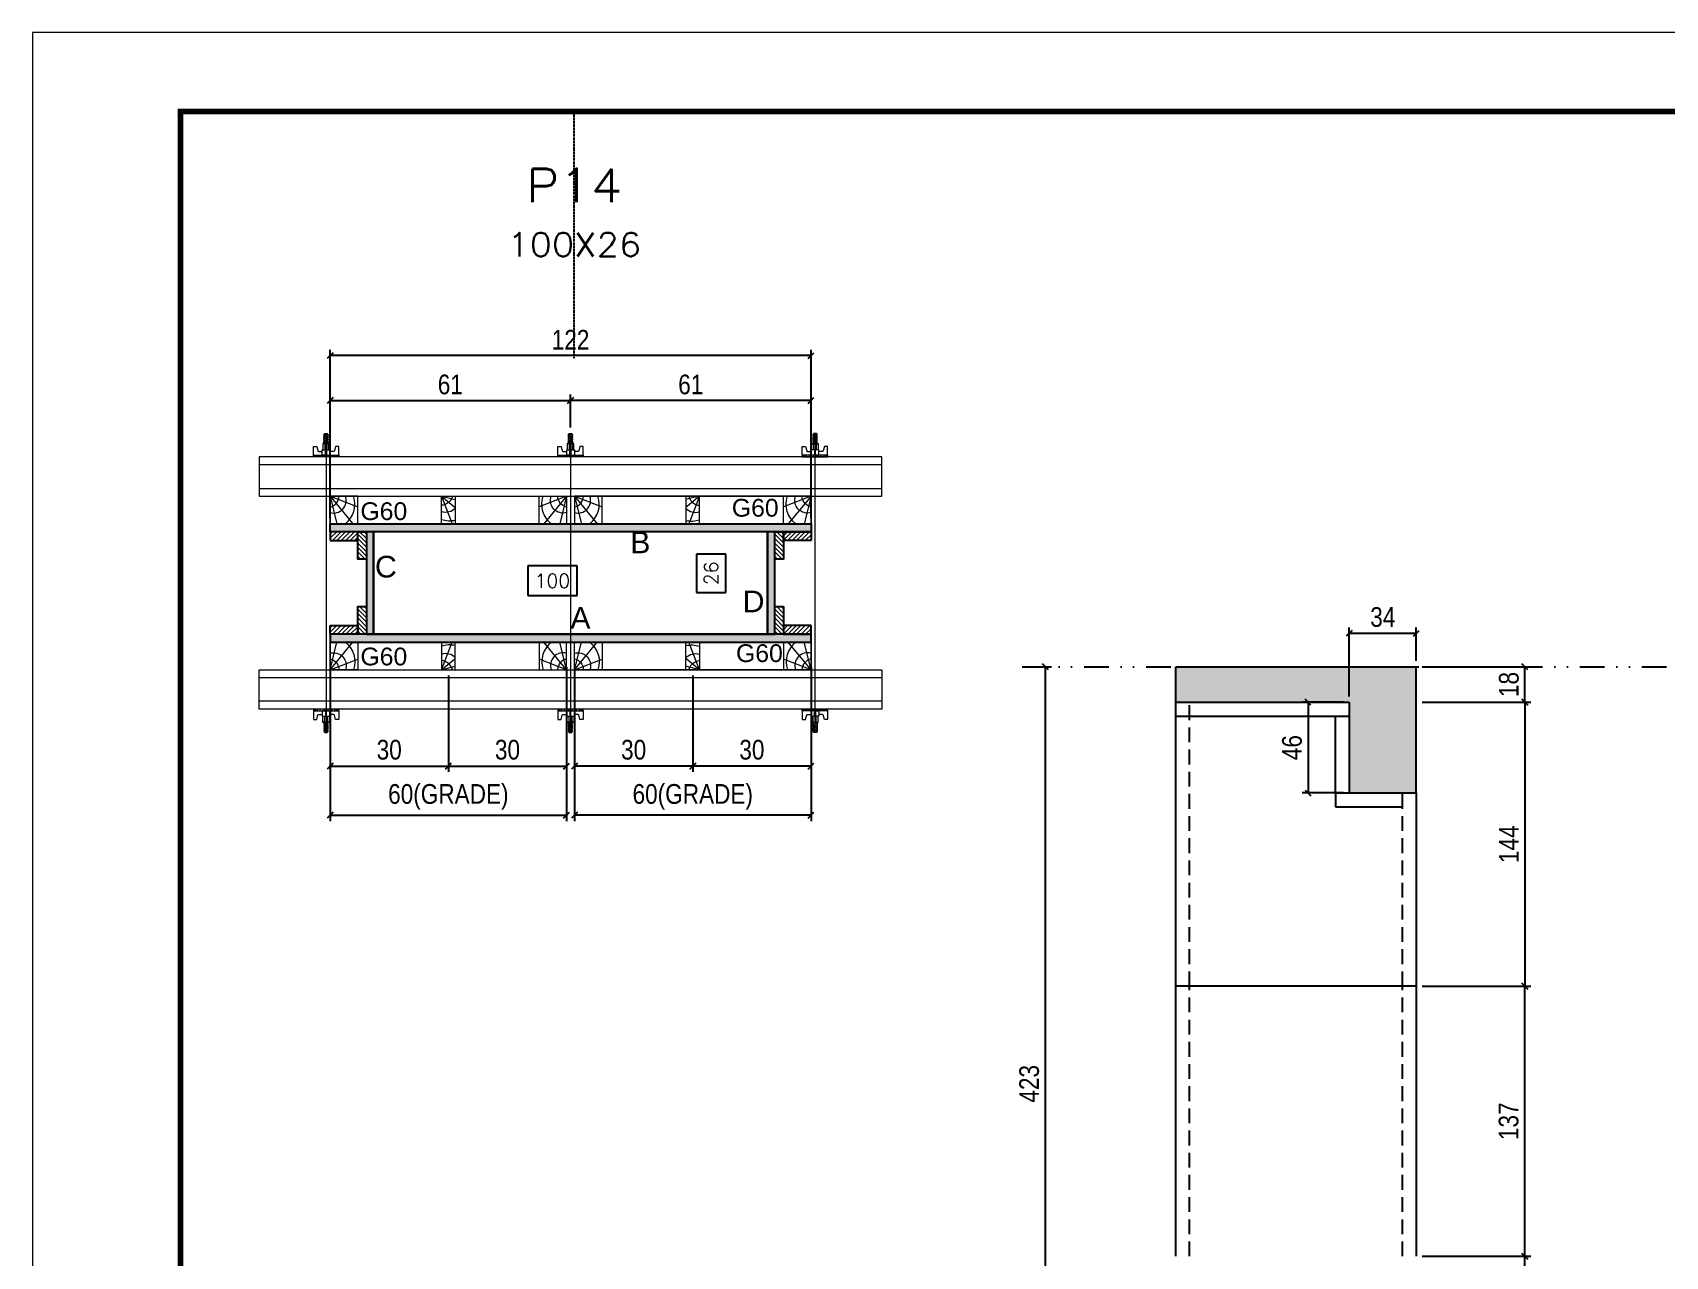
# Model space of a CAD drawing. Header units: millimetres. Extents: x 787 to 8287, y -592 to 17063.
# Drawn here: x 4609 to 5437, y 7878 to 8498 of the extents above; entities that cross this region are included whole.
import ezdxf
from ezdxf.enums import TextEntityAlignment as Align

# ---------------------------------------------------------------- set-up
doc = ezdxf.new("R2010")
doc.units = ezdxf.units.MM
for name, pattern in [('DASHED', [0.75, 0.5, -0.25]), ('DIVIDE2', [0.625, 0.25, -0.125, 0, -0.125, 0, -0.125]), ('HIDDEN', [0.375, 0.25, -0.125])]:
    doc.linetypes.add(name, pattern=pattern)
for name, color, linetype in [('CHAPA', 1, 'Continuous'), ('COTA', 241, 'Continuous'), ('Cota Seção (2x)', 241, 'Continuous'), ('Nível', 160, 'Continuous'), ('Painéis', 200, 'Continuous'), ('SARR_2.2x7', 40, 'Continuous'), ('SARRAFO', 251, 'Continuous'), ('Sarrafo de Pressão', 42, 'HIDDEN'), ('Texto de Titulo', 7, 'Continuous'), ('Texto Qtd Sarr', 242, 'Continuous'), ('TEXTO_GERAL', 7, 'Continuous')]:
    doc.layers.add(name, color=color, linetype=linetype)
for name, color, linetype, lineweight in [('Folhas', 255, 'Continuous', 9), ('Hachura', 251, 'Continuous', 9), ('Madeira', 126, 'Continuous', 18), ('Perfil Metálico', 224, 'Continuous', 18), ('SARRAFO DE PRESSAO', 251, 'DASHED', 9), ('Texto Seção', 7, 'Continuous', 15)]:
    doc.layers.add(name, color=color, linetype=linetype, lineweight=lineweight)
doc.styles.add('ARIAL', font='arial.ttf')
doc.styles.add('COTA TECNICA', font='techl___.ttf', dxfattribs={"height": 10})
doc.styles.add('COTA TECNICA 2X', font='techl___.ttf', dxfattribs={"height": 10})
doc.styles.add('COTA TECNICA-50', font='techl___.ttf', dxfattribs={"height": 10})
doc.styles.add('ROMANS', font='romans.shx')
doc.styles.add('SANSSERIF', font='sas_____.pfb')
doc.dimstyles.new('COTA PAINEL-50', dxfattribs={"dimtxt": 10, "dimasz": 3, "dimexe": 3, "dimexo": 3, "dimgap": 3, "dimtad": 1, "dimdec": 1, "dimzin": 12, "dimdsep": 46, "dimtxsty": 'COTA TECNICA-50', "dimblk1": 'OBLIQUE', "dimblk2": 'OBLIQUE', "dimsah": 1, "dimcen": 0.9, "dimclrd": 4, "dimclre": 4, "dimclrt": 240, "dimadec": 1, "dimazin": 3, "dimtfac": 1, "dimtdec": 1, "dimtmove": 0, "dimatfit": 3, "dimfxl": 0, "dimtolj": 1, "dimtzin": 12, "dimarcsym": 0})
doc.dimstyles.new('PAINEL', dxfattribs={"dimtxt": 10, "dimasz": 3, "dimexe": 3, "dimexo": 3, "dimgap": 3, "dimtad": 1, "dimdec": 1, "dimzin": 12, "dimdsep": 46, "dimtxsty": 'COTA TECNICA', "dimblk1": 'OBLIQUE', "dimblk2": 'OBLIQUE', "dimsah": 1, "dimcen": 0.9, "dimclrd": 4, "dimclre": 4, "dimclrt": 240, "dimadec": 1, "dimazin": 3, "dimtfac": 1, "dimtdec": 1, "dimtmove": 0, "dimatfit": 3, "dimfxl": 0, "dimtolj": 1, "dimtzin": 12, "dimarcsym": 0})
doc.dimstyles.new('SECAO PILAR', dxfattribs={"dimtxt": 10, "dimasz": 3, "dimexe": 3, "dimexo": 3, "dimgap": 3, "dimtad": 1, "dimdec": 1, "dimlfac": 0.5, "dimzin": 12, "dimdsep": 46, "dimtxsty": 'COTA TECNICA 2X', "dimblk1": 'OBLIQUE', "dimblk2": 'OBLIQUE', "dimsah": 1, "dimcen": 0.9, "dimclrd": 256, "dimclre": 256, "dimclrt": 256, "dimadec": 1, "dimazin": 3, "dimtfac": 1, "dimtdec": 1, "dimtmove": 0, "dimatfit": 3, "dimfxl": 0, "dimtolj": 1, "dimtzin": 12, "dimarcsym": 0})
doc.dimstyles.new('SECÇÃO 2', dxfattribs={"dimtxt": 7, "dimasz": 6, "dimexe": 0.18, "dimexo": 2, "dimgap": -4, "dimtad": 3, "dimdec": 1, "dimlfac": 0.5, "dimzin": 12, "dimdsep": 46, "dimtxsty": 'ROMANS', "dimblk": 'ARCHTICK', "dimcen": 0.09, "dimse1": 1, "dimse2": 1, "dimsd1": 1, "dimsd2": 1, "dimclrd": 180, "dimclre": 5, "dimclrt": 1, "dimadec": 0, "dimazin": 3, "dimtfac": 1, "dimtdec": 1, "dimtofl": 0, "dimtmove": 0, "dimatfit": 3, "dimldrblk": 'ARCHTICK', "dimfxl": 0, "dimtolj": 1, "dimtzin": 0, "dimarcsym": 0})

# ---------------------------------------------------------------- blocks, each defined once
blk = doc.blocks.new('9999999999')
at = {"layer": 'Folhas'}
blk.add_lwpolyline([(98138.98, 34190.21), (99623.98, 34190.21), (99623.98, 35240.21), (98138.98, 35240.21)], close=True, dxfattribs=at)
at = {"layer": 'Folhas', "color": 30, "const_width": 3}
blk.add_lwpolyline([(98213.98, 34230.21), (99583.98, 34230.21), (99583.98, 35200.21), (98213.98, 35200.21)], close=True, dxfattribs=at)
blk = doc.blocks.new('titulo1')
at = {"layer": 'Defpoints', "color": 252, "linetype": 'HIDDEN', "ltscale": 2}
blk.add_line((0, 0), (0, 125), dxfattribs=at)
at = {"layer": 'Defpoints', "style": 'ROMANS', "oblique": 15}
blk.add_attdef('FOLHA', text='', height=10, dxfattribs=at).set_placement((0, 15.58), align=Align.MIDDLE_CENTER)
at = {"layer": 'Texto Qtd Sarr', "color": 3, "style": 'ROMANS', "oblique": 15}
for tag, height, p in [('TITULO', 17, (0, 71.45)), ('SEÇÃO', 12, (0, 41.55))]:
    blk.add_attdef(tag, text='', height=height, dxfattribs=at).set_placement(p, align=Align.MIDDLE_CENTER)
blk = doc.blocks.new('*D29')
at = {"layer": 'Cota Seção (2x)', "color": 180, "lineweight": -2}
for p, q in [((4885.18, 8227.94), (4860.18, 8227.94)), ((4860.18, 8227.94), (4860.18, 8212.94)), ((4885.18, 8212.94), (4885.18, 8227.94)), ((4860.18, 8212.94), (4885.18, 8212.94))]:
    blk.add_line(p, q, dxfattribs=at)
at = {"layer": 'Defpoints', "color": 0}
for p in [(4781.9, 8245.32), (4981.9, 8245.32), (4781.9, 8208.94)]:
    blk.add_point(p, dxfattribs=at)
at = {"layer": 'Cota Seção (2x)', "color": 1, "insert": (4872.68, 8220.44), "char_height": 7, "attachment_point": 5, "style": 'ROMANS'}
blk.add_mtext('\\A1;100', dxfattribs=at)
blk = doc.blocks.new('_ArchTick')
at = {"color": 0, "linetype": 'ByBlock', "const_width": 0.15}
blk.add_lwpolyline([(-0.5, -0.5), (0.5, 0.5)], dxfattribs=at)
blk = doc.blocks.new('_Oblique')
at = {"color": 0, "linetype": 'ByBlock', "lineweight": -2}
blk.add_line((-0.5, -0.5), (0.5, 0.5), dxfattribs=at)
blk = doc.blocks.new('*D30')
at = {"layer": 'Cota Seção (2x)', "lineweight": -2}
for p, q in [((4759.9, 8252.32), (4759.9, 8337.62)), ((5003.9, 8334.62), (4759.9, 8334.62)), ((5003.9, 8252.32), (5003.9, 8337.62))]:
    blk.add_line(p, q, dxfattribs=at)
at = {"layer": 'Defpoints', "color": 0}
for p in [(4759.9, 8334.62), (4759.9, 8249.32), (5003.9, 8249.32)]:
    blk.add_point(p, dxfattribs=at)
at = {"layer": 'Cota Seção (2x)', "lineweight": -2, "xscale": 3, "yscale": 3, "zscale": 3, "rotation": 180}
blk.add_blockref('_Oblique', (4759.9, 8334.62), dxfattribs=at)
at = {"layer": 'Cota Seção (2x)', "lineweight": -2, "xscale": 3, "yscale": 3, "zscale": 3}
blk.add_blockref('_Oblique', (5003.9, 8334.62), dxfattribs=at)
at = {"layer": 'Cota Seção (2x)', "insert": (4881.9, 8342.68), "char_height": 10, "attachment_point": 5, "style": 'COTA TECNICA 2X'}
blk.add_mtext('\\A1;122', dxfattribs=at)
blk = doc.blocks.new('*D31')
at = {"layer": 'Cota Seção (2x)', "lineweight": -2}
for p, q in [((4881.9, 8298.13), (4881.9, 8314.85)), ((5003.9, 8311.85), (4881.9, 8311.85)), ((5003.9, 8286.32), (5003.9, 8314.85))]:
    blk.add_line(p, q, dxfattribs=at)
at = {"layer": 'Defpoints', "color": 0}
for p in [(4881.9, 8311.85), (4881.9, 8295.13), (5003.9, 8283.32)]:
    blk.add_point(p, dxfattribs=at)
at = {"layer": 'Cota Seção (2x)', "lineweight": -2, "xscale": 3, "yscale": 3, "zscale": 3, "rotation": 180}
blk.add_blockref('_Oblique', (4881.9, 8311.85), dxfattribs=at)
at = {"layer": 'Cota Seção (2x)', "lineweight": -2, "xscale": 3, "yscale": 3, "zscale": 3}
blk.add_blockref('_Oblique', (5003.9, 8311.85), dxfattribs=at)
at = {"layer": 'Cota Seção (2x)', "insert": (4942.9, 8319.95), "char_height": 10, "attachment_point": 5, "style": 'COTA TECNICA 2X'}
blk.add_mtext('\\A1;61', dxfattribs=at)
blk = doc.blocks.new('*D32')
at = {"layer": 'Cota Seção (2x)', "lineweight": -2}
for p, q in [((4759.9, 8286.32), (4759.9, 8314.85)), ((4759.9, 8311.85), (4881.9, 8311.85)), ((4881.9, 8298.13), (4881.9, 8314.85))]:
    blk.add_line(p, q, dxfattribs=at)
at = {"layer": 'Defpoints', "color": 0}
for p in [(4881.9, 8311.85), (4881.9, 8295.13), (4759.9, 8283.32)]:
    blk.add_point(p, dxfattribs=at)
at = {"layer": 'Cota Seção (2x)', "lineweight": -2, "xscale": 3, "yscale": 3, "zscale": 3, "rotation": 180}
blk.add_blockref('_Oblique', (4759.9, 8311.85), dxfattribs=at)
at = {"layer": 'Cota Seção (2x)', "lineweight": -2, "xscale": 3, "yscale": 3, "zscale": 3}
blk.add_blockref('_Oblique', (4881.9, 8311.85), dxfattribs=at)
at = {"layer": 'Cota Seção (2x)', "insert": (4820.9, 8319.95), "char_height": 10, "attachment_point": 5, "style": 'COTA TECNICA 2X'}
blk.add_mtext('\\A1;61', dxfattribs=at)
blk = doc.blocks.new('*D33')
at = {"layer": 'Cota Seção (2x)', "color": 180, "lineweight": -2}
for p, q in [((4960.76, 8233.89), (4945.76, 8233.89)), ((4945.76, 8233.89), (4945.76, 8214.56)), ((4960.76, 8214.56), (4960.76, 8233.89)), ((4945.76, 8214.56), (4960.76, 8214.56))]:
    blk.add_line(p, q, dxfattribs=at)
at = {"layer": 'Defpoints', "color": 0}
for p in [(4981.9, 8245.32), (4964.76, 8193.32), (4981.9, 8193.32)]:
    blk.add_point(p, dxfattribs=at)
at = {"layer": 'Cota Seção (2x)', "color": 1, "insert": (4953.26, 8224.23), "char_height": 7, "attachment_point": 5, "rotation": 90, "style": 'ROMANS'}
blk.add_mtext('\\A1;26', dxfattribs=at)
blk = doc.blocks.new('C')
at = {"layer": 'Hachura', "color": 0}
for p, q in [((0, 3.22), (0, -3.22)), ((0.45, 3.22), (0, 3.22)), ((0.46, 3.16), (0, 3.16)), ((0.46, 3.05), (0, 3.05)), ((0.46, 2.88), (0, 2.88)), ((0, 2.75), (0, -1.16)), ((0.46, 2.65), (0, 2.65)), ((0.46, 2.23), (0, 2.23)), ((0.46, 1.51), (0, 1.51)), ((0.39, 0.49), (0.17, 0.49)), ((0.45, -3.23), (0.45, 3.22)), ((0.45, 3.22), (2.58, 3.22)), ((1.74, 0.97), (0.45, 0.97)), ((1.45, 0.1), (0.45, 0.1)), ((1.35, 1.94), (1.35, 0.96)), ((2.58, 2.39), (1.47, 2.09)), ((1.74, -0.97), (1.74, 0.97)), ((1.74, 0.97), (1.74, 0.84)), ((1.74, 0.97), (1.74, 0.84)), ((1.74, 0.84), (3.35, 0.84)), ((3.35, 0.45), (1.74, 0.45)), ((2.58, 3.22), (2.58, 2.39)), ((3.32, 0.84), (3.32, -0.84)), ((3.35, 0.84), (3.35, -0.84)), ((3.68, 0.45), (3.35, 0.45)), ((3.84, -0.52), (3.35, 0.45)), ((3.35, 0.06), (3.67, -0.57)), ((3.68, 0.45), (4.16, -0.52)), ((3.72, 0.5), (4.25, -0.57)), ((4.37, -0.55), (3.83, 0.53)), ((4.15, 0.45), (3.93, 0.45)), ((4.42, -0.52), (3.93, 0.45)), ((4.15, 0.45), (4.26, 0.45)), ((4.26, 0.45), (4.74, -0.52)), ((4.3, 0.5), (4.83, -0.57)), ((4.95, -0.55), (4.41, 0.53)), ((4.51, 0.45), (4.84, 0.45)), ((5, -0.52), (4.51, 0.45)), ((4.84, 0.45), (5.32, -0.52)), ((4.88, 0.5), (5.41, -0.57)), ((5.53, -0.55), (4.99, 0.53)), ((5.58, -0.52), (5.09, 0.45)), ((5.42, 0.45), (5.09, 0.45)), ((5.58, -0.52), (5.09, 0.45)), ((5.42, 0.45), (5.74, -0.19)), ((5.46, 0.5), (5.74, -0.07)), ((5.74, 0.19), (5.57, 0.53)), ((5.74, 0.32), (5.68, 0.45)), ((5.68, 0.45), (5.74, 0.45)), ((5.74, 0.45), (5.9, 0.29)), ((5.74, 0.45), (5.74, -0.52)), ((5.9, -0.36), (5.9, 0.29)), ((0.45, 0), (0, 0)), ((0.46, -1.52), (0, -1.52)), ((0.46, -2.23), (0, -2.23)), ((0.46, -2.65), (0, -2.65)), ((0.46, -2.88), (0, -2.88)), ((0.46, -3.05), (0, -3.05)), ((0.46, -3.16), (0, -3.16)), ((0, -3.22), (2.57, -3.22)), ((0.08, -0.48), (0.29, -0.48)), ((0.29, -0.48), (0.4, -0.48)), ((0.45, 0), (0.45, -0.97)), ((0.45, -0.16), (1.45, -0.16)), ((0.45, -0.65), (0.45, -0.32)), ((0.45, -3.23), (0.45, -0.65)), ((0.45, -0.97), (1.74, -0.97)), ((1.35, -1.94), (1.35, -0.97)), ((2.58, -2.39), (1.47, -2.1)), ((3.35, -0.32), (1.74, -0.32)), ((3.35, -0.84), (1.74, -0.84)), ((2.58, -3.23), (2.58, -2.39)), ((3.35, -0.07), (3.58, -0.52)), ((3.35, -0.52), (3.58, -0.52)), ((3.84, -0.52), (4.16, -0.52)), ((4.42, -0.52), (4.74, -0.52)), ((4.63, -0.52), (4.74, -0.52)), ((5, -0.52), (5.32, -0.52)), ((5.58, -0.52), (5.74, -0.52)), ((5.74, -0.52), (5.9, -0.36)), ((5.74, -0.52), (5.74, -0.52))]:
    blk.add_line(p, q, dxfattribs=at)
for centre, radius, start, end in [((1.52, 1.94), 0.161, 104.7436, 180), ((1.44, -0.03), 0.129, 272.695, 87.305), ((3.81, 0.39), 0.143, 25.5688, 154.4312), ((4.39, 0.39), 0.143, 25.5688, 154.4312), ((4.97, 0.39), 0.143, 25.5688, 154.4312), ((5.55, 0.39), 0.143, 25.5688, 154.4312), ((0.17, -0.37), 0.174, 221.744, 317.8592), ((1.52, -1.94), 0.161, 180, 255.2564), ((3.71, -0.4), 0.174, 222.1408, 318.256), ((4.29, -0.4), 0.174, 222.1408, 318.256), ((4.87, -0.4), 0.174, 222.1408, 318.256), ((5.45, -0.4), 0.174, 222.1408, 318.256), ((5.61, -0.4), 0.174, 317.8592, 318.256)]:
    blk.add_arc(centre, radius, start, end, dxfattribs=at)
blk = doc.blocks.new('PONTALETE')
at = {"layer": 'Madeira'}
for q in [(2.71, 7), (7, 5.76), (7, 1.74)]:
    blk.add_line((0, 0), q, dxfattribs=at)
blk.add_lwpolyline([(0, 0), (7, 0), (7, 7), (0, 7)], close=True, dxfattribs=at)
for centre, radius, start, end in [((2.04, 0.06), 6.23, 37.2818, 109.0913), ((1.09, 0.9), 3.19, 343.603, 109.9847), ((-0.21, -0.78), 3.09, 14.6322, 86.0383)]:
    blk.add_arc(centre, radius, start, end, dxfattribs=at)
blk = doc.blocks.new('*D34')
at = {"layer": 'Cota Seção (2x)', "lineweight": -2}
for p, q in [((4883.9, 8176.66), (4883.9, 8098.6)), ((5003.9, 8176.66), (5003.9, 8098.6)), ((5003.9, 8101.6), (4883.9, 8101.6))]:
    blk.add_line(p, q, dxfattribs=at)
at = {"layer": 'Defpoints', "color": 0}
for p in [(4883.9, 8179.66), (5003.9, 8179.66), (4883.9, 8101.6)]:
    blk.add_point(p, dxfattribs=at)
at = {"layer": 'Cota Seção (2x)', "lineweight": -2, "xscale": 3, "yscale": 3, "zscale": 3, "rotation": 180}
blk.add_blockref('_Oblique', (4883.9, 8101.6), dxfattribs=at)
at = {"layer": 'Cota Seção (2x)', "lineweight": -2, "xscale": 3, "yscale": 3, "zscale": 3}
blk.add_blockref('_Oblique', (5003.9, 8101.6), dxfattribs=at)
at = {"layer": 'Cota Seção (2x)', "insert": (4943.9, 8110.82), "char_height": 10, "attachment_point": 5, "style": 'COTA TECNICA 2X'}
blk.add_mtext('\\A1;60(GRADE)', dxfattribs=at)
blk = doc.blocks.new('MEIO PONTALETE')
at = {"layer": 'Madeira'}
for q in [(2.71, 7), (3.5, 2.88), (3.5, 0.87)]:
    blk.add_line((0, 0), q, dxfattribs=at)
blk.add_lwpolyline([(0, 0), (3.5, 0), (3.5, 7), (0, 7)], close=True, dxfattribs=at)
for centre, radius, start, end in [((2.04, 0.06), 6.23, 76.4499, 109.0913), ((1.09, 0.9), 3.19, 40.9063, 109.9847), ((-0.21, -0.78), 3.09, 14.6322, 86.0383)]:
    blk.add_arc(centre, radius, start, end, dxfattribs=at)
blk = doc.blocks.new('*D1104')
at = {"layer": 'Cota Seção (2x)', "lineweight": -2}
for p, q in [((4943.9, 8172.32), (4943.9, 8123.47)), ((5003.9, 8172.33), (5003.9, 8123.47)), ((5003.9, 8126.47), (4943.9, 8126.47))]:
    blk.add_line(p, q, dxfattribs=at)
at = {"layer": 'Defpoints', "color": 0}
for p in [(4943.9, 8175.32), (5003.9, 8175.33), (4943.9, 8126.47)]:
    blk.add_point(p, dxfattribs=at)
at = {"layer": 'Cota Seção (2x)', "lineweight": -2, "xscale": 3, "yscale": 3, "zscale": 3, "rotation": 180}
blk.add_blockref('_Oblique', (4943.9, 8126.47), dxfattribs=at)
at = {"layer": 'Cota Seção (2x)', "lineweight": -2, "xscale": 3, "yscale": 3, "zscale": 3}
blk.add_blockref('_Oblique', (5003.9, 8126.47), dxfattribs=at)
at = {"layer": 'Cota Seção (2x)', "insert": (4973.9, 8134.69), "char_height": 10, "attachment_point": 5, "style": 'COTA TECNICA 2X'}
blk.add_mtext('\\A1;30', dxfattribs=at)
blk = doc.blocks.new('*D1105')
at = {"layer": 'Cota Seção (2x)', "lineweight": -2}
for p, q in [((4883.9, 8172.32), (4883.9, 8123.47)), ((4943.9, 8172.32), (4943.9, 8123.47)), ((4943.9, 8126.47), (4883.9, 8126.47))]:
    blk.add_line(p, q, dxfattribs=at)
at = {"layer": 'Defpoints', "color": 0}
for p in [(4883.9, 8175.32), (4943.9, 8175.32), (4883.9, 8126.47)]:
    blk.add_point(p, dxfattribs=at)
at = {"layer": 'Cota Seção (2x)', "lineweight": -2, "xscale": 3, "yscale": 3, "zscale": 3, "rotation": 180}
blk.add_blockref('_Oblique', (4883.9, 8126.47), dxfattribs=at)
at = {"layer": 'Cota Seção (2x)', "lineweight": -2, "xscale": 3, "yscale": 3, "zscale": 3}
blk.add_blockref('_Oblique', (4943.9, 8126.47), dxfattribs=at)
at = {"layer": 'Cota Seção (2x)', "insert": (4913.9, 8134.69), "char_height": 10, "attachment_point": 5, "style": 'COTA TECNICA 2X'}
blk.add_mtext('\\A1;30', dxfattribs=at)
blk = doc.blocks.new('*D35')
at = {"layer": 'Cota Seção (2x)', "lineweight": -2}
for p, q in [((4759.9, 8176.66), (4759.9, 8098.6)), ((4879.9, 8176.66), (4879.9, 8098.6)), ((4759.9, 8101.6), (4879.9, 8101.6))]:
    blk.add_line(p, q, dxfattribs=at)
at = {"layer": 'Defpoints', "color": 0}
for p in [(4759.9, 8179.66), (4879.9, 8179.66), (4879.9, 8101.6)]:
    blk.add_point(p, dxfattribs=at)
at = {"layer": 'Cota Seção (2x)', "lineweight": -2, "xscale": 3, "yscale": 3, "zscale": 3, "rotation": 180}
blk.add_blockref('_Oblique', (4759.9, 8101.6), dxfattribs=at)
at = {"layer": 'Cota Seção (2x)', "lineweight": -2, "xscale": 3, "yscale": 3, "zscale": 3}
blk.add_blockref('_Oblique', (4879.9, 8101.6), dxfattribs=at)
at = {"layer": 'Cota Seção (2x)', "insert": (4819.9, 8110.82), "char_height": 10, "attachment_point": 5, "style": 'COTA TECNICA 2X'}
blk.add_mtext('\\A1;60(GRADE)', dxfattribs=at)
blk = doc.blocks.new('*D1106')
at = {"layer": 'Cota Seção (2x)', "lineweight": -2}
for p, q in [((4759.9, 8172.33), (4759.9, 8123.47)), ((4819.9, 8172.32), (4819.9, 8123.47)), ((4759.9, 8126.47), (4819.9, 8126.47))]:
    blk.add_line(p, q, dxfattribs=at)
at = {"layer": 'Defpoints', "color": 0}
for p in [(4759.9, 8175.33), (4819.9, 8175.32), (4819.9, 8126.47)]:
    blk.add_point(p, dxfattribs=at)
at = {"layer": 'Cota Seção (2x)', "lineweight": -2, "xscale": 3, "yscale": 3, "zscale": 3, "rotation": 180}
blk.add_blockref('_Oblique', (4759.9, 8126.47), dxfattribs=at)
at = {"layer": 'Cota Seção (2x)', "lineweight": -2, "xscale": 3, "yscale": 3, "zscale": 3}
blk.add_blockref('_Oblique', (4819.9, 8126.47), dxfattribs=at)
at = {"layer": 'Cota Seção (2x)', "insert": (4789.9, 8134.69), "char_height": 10, "attachment_point": 5, "style": 'COTA TECNICA 2X'}
blk.add_mtext('\\A1;30', dxfattribs=at)
blk = doc.blocks.new('*D1107')
at = {"layer": 'Cota Seção (2x)', "lineweight": -2}
for p, q in [((4819.9, 8172.32), (4819.9, 8123.47)), ((4879.9, 8172.32), (4879.9, 8123.47)), ((4819.9, 8126.47), (4879.9, 8126.47))]:
    blk.add_line(p, q, dxfattribs=at)
at = {"layer": 'Defpoints', "color": 0}
for p in [(4819.9, 8175.32), (4879.9, 8175.32), (4879.9, 8126.47)]:
    blk.add_point(p, dxfattribs=at)
at = {"layer": 'Cota Seção (2x)', "lineweight": -2, "xscale": 3, "yscale": 3, "zscale": 3, "rotation": 180}
blk.add_blockref('_Oblique', (4819.9, 8126.47), dxfattribs=at)
at = {"layer": 'Cota Seção (2x)', "lineweight": -2, "xscale": 3, "yscale": 3, "zscale": 3}
blk.add_blockref('_Oblique', (4879.9, 8126.47), dxfattribs=at)
at = {"layer": 'Cota Seção (2x)', "insert": (4849.9, 8134.69), "char_height": 10, "attachment_point": 5, "style": 'COTA TECNICA 2X'}
blk.add_mtext('\\A1;30', dxfattribs=at)
blk = doc.blocks.new('*D1224')
at = {"layer": 'COTA', "color": 4, "lineweight": -2}
for p, q in [((5113.99, 8176.83), (5125.84, 8176.83)), ((5122.84, 7753.83), (5122.84, 8176.83)), ((5113.99, 7753.83), (5125.84, 7753.83))]:
    blk.add_line(p, q, dxfattribs=at)
at = {"layer": 'Defpoints', "color": 0}
for p in [(5110.99, 8176.83), (5122.84, 8176.83), (5110.99, 7753.83)]:
    blk.add_point(p, dxfattribs=at)
at = {"layer": 'COTA', "color": 4, "lineweight": -2, "xscale": 3, "yscale": 3, "zscale": 3}
for p, rotation in [((5122.84, 8176.83), 90), ((5122.84, 7753.83), 270)]:
    blk.add_blockref('_Oblique', p, dxfattribs=dict(at, rotation=rotation))
at = {"layer": 'COTA', "color": 240, "insert": (5114.62, 7965.33), "char_height": 10, "attachment_point": 5, "rotation": 90, "style": 'COTA TECNICA-50'}
blk.add_mtext('\\A1;423', dxfattribs=at)
blk = doc.blocks.new('*D284')
at = {"layer": 'COTA', "color": 4, "linetype": 'ByBlock', "lineweight": -2}
for p, q in [((5313.99, 7877.83), (5369.07, 7877.83)), ((5366.07, 7753.83), (5366.07, 7877.83)), ((5313.99, 7753.83), (5369.07, 7753.83))]:
    blk.add_line(p, q, dxfattribs=at)
at = {"layer": 'Defpoints', "color": 0, "linetype": 'ByBlock'}
for p in [(5310.99, 7877.83), (5366.07, 7877.83), (5310.99, 7753.83)]:
    blk.add_point(p, dxfattribs=at)
at = {"layer": 'COTA', "color": 4, "linetype": 'ByBlock', "lineweight": -2, "xscale": 3, "yscale": 3, "zscale": 3}
for p, rotation in [((5366.07, 7877.83), 90), ((5366.07, 7753.83), 270)]:
    blk.add_blockref('_Oblique', p, dxfattribs=dict(at, rotation=rotation))
at = {"layer": 'COTA', "color": 240, "linetype": 'ByBlock', "insert": (5358, 7815.83), "char_height": 10, "attachment_point": 5, "rotation": 90, "style": 'COTA TECNICA'}
blk.add_mtext('\\A1;124', dxfattribs=at)
blk = doc.blocks.new('*D286')
at = {"layer": 'COTA', "color": 4, "linetype": 'ByBlock', "lineweight": -2}
for p, q in [((5313.99, 7877.83), (5369.07, 7877.83)), ((5366.07, 7753.83), (5366.07, 7877.83)), ((5313.99, 7753.83), (5369.07, 7753.83))]:
    blk.add_line(p, q, dxfattribs=at)
at = {"layer": 'Defpoints', "color": 0, "linetype": 'ByBlock'}
for p in [(5310.99, 7877.83), (5366.07, 7877.83), (5310.99, 7753.83)]:
    blk.add_point(p, dxfattribs=at)
at = {"layer": 'COTA', "color": 4, "linetype": 'ByBlock', "lineweight": -2, "xscale": 3, "yscale": 3, "zscale": 3}
for p, rotation in [((5366.07, 7877.83), 90), ((5366.07, 7753.83), 270)]:
    blk.add_blockref('_Oblique', p, dxfattribs=dict(at, rotation=rotation))
at = {"layer": 'COTA', "color": 240, "linetype": 'ByBlock', "insert": (5358, 7815.83), "char_height": 10, "attachment_point": 5, "rotation": 90, "style": 'COTA TECNICA'}
blk.add_mtext('\\A1;124', dxfattribs=at)
blk = doc.blocks.new('*D287')
at = {"layer": 'COTA', "color": 4, "lineweight": -2}
for p, q in [((5313.99, 8014.83), (5369.07, 8014.83)), ((5366.07, 7877.83), (5366.07, 8014.83)), ((5313.99, 7877.83), (5369.07, 7877.83))]:
    blk.add_line(p, q, dxfattribs=at)
at = {"layer": 'Defpoints', "color": 0}
for p in [(5310.99, 8014.83), (5366.07, 8014.83), (5310.99, 7877.83)]:
    blk.add_point(p, dxfattribs=at)
at = {"layer": 'COTA', "color": 4, "lineweight": -2, "xscale": 3, "yscale": 3, "zscale": 3}
for p, rotation in [((5366.07, 8014.83), 90), ((5366.07, 7877.83), 270)]:
    blk.add_blockref('_Oblique', p, dxfattribs=dict(at, rotation=rotation))
at = {"layer": 'COTA', "color": 240, "insert": (5357.86, 7946.33), "char_height": 10, "attachment_point": 5, "rotation": 90, "style": 'COTA TECNICA-50'}
blk.add_mtext('\\A1;137', dxfattribs=at)
blk = doc.blocks.new('*D288')
at = {"layer": 'COTA', "color": 4, "lineweight": -2}
for p, q in [((5313.99, 8176.83), (5369.07, 8176.83)), ((5366.07, 8158.83), (5366.07, 8176.83)), ((5313.99, 8158.83), (5369.07, 8158.83))]:
    blk.add_line(p, q, dxfattribs=at)
at = {"layer": 'Defpoints', "color": 0}
for p in [(5310.99, 8176.83), (5366.07, 8176.83), (5310.99, 8158.83)]:
    blk.add_point(p, dxfattribs=at)
at = {"layer": 'COTA', "color": 4, "lineweight": -2, "xscale": 3, "yscale": 3, "zscale": 3}
for p, rotation in [((5366.07, 8176.83), 90), ((5366.07, 8158.83), 270)]:
    blk.add_blockref('_Oblique', p, dxfattribs=dict(at, rotation=rotation))
at = {"layer": 'COTA', "color": 240, "insert": (5357.98, 8167.83), "char_height": 10, "attachment_point": 5, "rotation": 90, "style": 'COTA TECNICA-50'}
blk.add_mtext('\\A1;18', dxfattribs=at)
blk = doc.blocks.new('*D252')
at = {"layer": 'COTA', "color": 4, "lineweight": -2}
for p, q in [((5313.99, 8158.83), (5369.07, 8158.83)), ((5366.07, 8158.83), (5366.07, 8014.83)), ((5313.99, 8014.83), (5369.07, 8014.83))]:
    blk.add_line(p, q, dxfattribs=at)
at = {"layer": 'Defpoints', "color": 0}
for p in [(5310.99, 8158.83), (5310.99, 8014.83), (5366.07, 8014.83)]:
    blk.add_point(p, dxfattribs=at)
at = {"layer": 'COTA', "color": 4, "lineweight": -2, "xscale": 3, "yscale": 3, "zscale": 3}
for p, rotation in [((5366.07, 8158.83), 90), ((5366.07, 8014.83), 270)]:
    blk.add_blockref('_Oblique', p, dxfattribs=dict(at, rotation=rotation))
at = {"layer": 'COTA', "color": 240, "insert": (5358, 8086.83), "char_height": 10, "attachment_point": 5, "rotation": 90, "style": 'COTA TECNICA-50'}
blk.add_mtext('\\A1;144', dxfattribs=at)
blk = doc.blocks.new('*D1215')
at = {"layer": 'COTA', "color": 4, "lineweight": -2}
for p, q in [((5276.99, 8161.83), (5276.99, 8196.79)), ((5276.99, 8193.79), (5310.99, 8193.79)), ((5310.99, 8179.83), (5310.99, 8196.79))]:
    blk.add_line(p, q, dxfattribs=at)
at = {"layer": 'Defpoints', "color": 0}
for p in [(5310.99, 8193.79), (5310.99, 8176.83), (5276.99, 8158.83)]:
    blk.add_point(p, dxfattribs=at)
at = {"layer": 'COTA', "color": 4, "lineweight": -2, "xscale": 3, "yscale": 3, "zscale": 3, "rotation": 180}
blk.add_blockref('_Oblique', (5276.99, 8193.79), dxfattribs=at)
at = {"layer": 'COTA', "color": 4, "lineweight": -2, "xscale": 3, "yscale": 3, "zscale": 3}
blk.add_blockref('_Oblique', (5310.99, 8193.79), dxfattribs=at)
at = {"layer": 'COTA', "color": 240, "insert": (5293.99, 8202.01), "char_height": 10, "attachment_point": 5, "style": 'COTA TECNICA'}
blk.add_mtext('\\A1;34', dxfattribs=at)
blk = doc.blocks.new('*D1553')
at = {"layer": 'Defpoints', "color": 0}
for p in [(5276.99, 8158.83), (5256.05, 8112.83), (5276.99, 8112.83)]:
    blk.add_point(p, dxfattribs=at)
at = {"layer": 'Painéis', "color": 4, "lineweight": -2}
for p, q in [((5273.99, 8158.83), (5253.05, 8158.83)), ((5256.05, 8158.83), (5256.05, 8112.83)), ((5273.99, 8112.83), (5253.05, 8112.83))]:
    blk.add_line(p, q, dxfattribs=at)
at = {"layer": 'Painéis', "color": 4, "lineweight": -2, "xscale": 3, "yscale": 3, "zscale": 3}
for p, rotation in [((5256.05, 8158.83), 90), ((5256.05, 8112.83), 270)]:
    blk.add_blockref('_Oblique', p, dxfattribs=dict(at, rotation=rotation))
at = {"layer": 'Painéis', "color": 240, "insert": (5247.95, 8135.83), "char_height": 10, "attachment_point": 5, "rotation": 90, "style": 'COTA TECNICA'}
blk.add_mtext('\\A1;46', dxfattribs=at)

msp = doc.modelspace()

# ---------------------------------------------------------------- hatches: boundary and pattern name
at = {"layer": 'COTA', "linetype": 'ByBlock'}
h = msp.add_hatch(dxfattribs=at)
h.set_pattern_fill('AR-CONC', color=256, scale=0.03)
h.set_pattern_definition([(50, (-3226.0947, 4064.8357), (5.46554, -0.4781726), [0.5715, -6.2865]), (355, (-3226.0947, 4064.8357), (-1.0573026, 5.7317054), [0.4572, -5.0292175]), (100.451445, (-3225.639, 4064.796), (4.4082374, 5.2535326), [0.4857003, -5.3427073]), (46.1842, (-3226.095, 4066.36), (8.132371, -1.26127), [0.85725, -9.42975]), (96.63556, (-3225.417, 4066.2546), (7.122124, 7.422784), [0.728551, -8.014068]), (351.18415, (-3226.095, 4066.36), (7.122124, 7.422784), [0.685799, -7.543792]), (21, (-3225.3327, 4065.9787), (4.5484317, -3.067956), [0.5715, -6.2865]), (326, (-3225.3327, 4065.9787), (1.854061, 5.525639), [0.4572, -5.0292]), (71.451445, (-3224.9537, 4065.723), (6.4024926, 2.457683), [0.4857003, -5.342698]), (37.5, (-3226.0947, 4064.8357), (0.0926581, 2.53665117), [0, -4.96824, 0, -5.1054, 0, -5.04825]), (7.5, (-3226.0947, 4064.8357), (2.0045899, 3.00541724), [0, -2.91084, 0, -4.85394, 0, -1.92405]), (327.5, (-3227.794, 4064.8357), (4.06771786, -0.1718623), [0, -1.905, 0, -5.9436, 0, -7.8867]), (317.5, (-3228.556, 4064.8357), (4.4438754, 0.7627947), [0, -2.4765, 0, -3.94716, 0, -5.6007])])
h.paths.add_polyline_path([(5276.99, 8158.83), (5276.99, 8112.83), (5310.99, 8112.83), (5310.99, 8176.83), (5188.99, 8176.83), (5188.99, 8158.83)])
at = {"layer": 'Hachura'}
h = msp.add_hatch(color=256, dxfattribs=at)
h.dxf.hatch_style = 1
h.paths.add_polyline_path([(4759.9, 8245.32), (4759.9, 8249.32), (5003.9, 8249.32), (5003.9, 8245.32)])
h = msp.add_hatch(color=256, dxfattribs=at)
h.dxf.hatch_style = 1
h.paths.add_polyline_path([(4759.9, 8245.32), (4759.9, 8249.32), (5003.9, 8249.32), (5003.9, 8245.32)])
h = msp.add_hatch(dxfattribs=at)
h.set_pattern_fill('ANSI31', color=256, scale=0.5, angle=360, style=0)
h.set_pattern_definition([(45, (14262.8492, 31136.7328), (-1.12253202, 1.12253202), [])])
h.paths.add_polyline_path([(4773.9, 8245.32), (4773.9, 8240.92), (4759.9, 8240.92), (4759.9, 8245.32)])
h = msp.add_hatch(dxfattribs=at)
h.set_pattern_fill('ANSI31', color=256, scale=0.5, angle=630, style=0)
h.set_pattern_definition([(315, (27703.3055, -1257.6272), (1.12253202, 1.12253202), [])])
h.paths.add_polyline_path([(4773.9, 8231.32), (4778.3, 8231.32), (4778.3, 8245.32), (4773.9, 8245.32)])
h = msp.add_hatch(color=256, dxfattribs=at)
h.dxf.hatch_style = 1
h.paths.add_polyline_path([(4781.9, 8245.32), (4778.3, 8245.32), (4778.3, 8193.32), (4781.9, 8193.32)])
h = msp.add_hatch(color=256, dxfattribs=at)
h.dxf.hatch_style = 1
h.paths.add_polyline_path([(4781.9, 8245.32), (4778.3, 8245.32), (4778.3, 8193.32), (4781.9, 8193.32)])
h = msp.add_hatch(color=256, dxfattribs=at)
h.dxf.hatch_style = 1
h.paths.add_polyline_path([(4985.5, 8245.32), (4981.9, 8245.32), (4981.9, 8193.32), (4985.5, 8193.32)])
h = msp.add_hatch(color=256, dxfattribs=at)
h.dxf.hatch_style = 1
h.paths.add_polyline_path([(4985.5, 8245.32), (4981.9, 8245.32), (4981.9, 8193.32), (4985.5, 8193.32)])
h = msp.add_hatch(dxfattribs=at)
h.set_pattern_fill('ANSI31', color=256, scale=0.5, angle=630, style=0)
h.set_pattern_definition([(315, (27914.9055, -1257.6272), (1.12253202, 1.12253202), [])])
h.paths.add_polyline_path([(4985.5, 8231.32), (4989.9, 8231.32), (4989.9, 8245.32), (4985.5, 8245.32)])
h = msp.add_hatch(dxfattribs=at)
h.set_pattern_fill('ANSI31', color=256, scale=0.5, angle=360, style=0)
h.set_pattern_definition([(45, (14127.8492, 31136.7328), (-1.12253202, 1.12253202), [])])
h.paths.add_polyline_path([(4989.9, 8245.32), (4989.9, 8240.92), (5003.9, 8240.92), (5003.9, 8245.32)])
h = msp.add_hatch(dxfattribs=at)
h.set_pattern_fill('ANSI31', color=256, scale=0.5, angle=630, style=0)
h.set_pattern_definition([(315, (27703.3055, -1295.6272), (1.12253202, 1.12253202), [])])
h.paths.add_polyline_path([(4773.9, 8193.32), (4778.3, 8193.32), (4778.3, 8207.32), (4773.9, 8207.32)])
h = msp.add_hatch(dxfattribs=at)
h.set_pattern_fill('ANSI31', color=256, scale=0.5, angle=630, style=0)
h.set_pattern_definition([(315, (27914.9055, -1295.6272), (1.12253202, 1.12253202), [])])
h.paths.add_polyline_path([(4985.5, 8193.32), (4989.9, 8193.32), (4989.9, 8207.32), (4985.5, 8207.32)])
h = msp.add_hatch(dxfattribs=at)
h.set_pattern_fill('ANSI31', color=256, scale=0.5, angle=360, style=0)
h.set_pattern_definition([(45, (14262.8492, 31122.7328), (-1.12253202, 1.12253202), [])])
h.paths.add_polyline_path([(4773.9, 8193.32), (4773.9, 8197.72), (4759.9, 8197.72), (4759.9, 8193.32)])
h = msp.add_hatch(color=256, dxfattribs=at)
h.dxf.hatch_style = 1
h.paths.add_polyline_path([(4759.9, 8193.32), (4759.9, 8189.32), (5003.9, 8189.32), (5003.9, 8193.32)])
h = msp.add_hatch(color=256, dxfattribs=at)
h.dxf.hatch_style = 1
h.paths.add_polyline_path([(4759.9, 8193.32), (4759.9, 8189.32), (5003.9, 8189.32), (5003.9, 8193.32)])
h = msp.add_hatch(dxfattribs=at)
h.set_pattern_fill('ANSI31', color=256, scale=0.5, angle=360, style=0)
h.set_pattern_definition([(45, (14127.8492, 31122.7328), (-1.12253202, 1.12253202), [])])
h.paths.add_polyline_path([(4989.9, 8193.32), (4989.9, 8197.72), (5003.9, 8197.72), (5003.9, 8193.32)])

# ---------------------------------------------------------------- linework, layer by layer
at = {"layer": 'CHAPA'}
for points in [[(4759.9, 8245.32), (4759.9, 8249.32), (5003.9, 8249.32), (5003.9, 8245.32)], [(4759.9, 8245.32), (4759.9, 8249.32), (5003.9, 8249.32), (5003.9, 8245.32)], [(4781.9, 8245.32), (4778.3, 8245.32), (4778.3, 8193.32), (4781.9, 8193.32)], [(4781.9, 8245.32), (4778.3, 8245.32), (4778.3, 8193.32), (4781.9, 8193.32)], [(4985.5, 8245.32), (4981.9, 8245.32), (4981.9, 8193.32), (4985.5, 8193.32)], [(4985.5, 8245.32), (4981.9, 8245.32), (4981.9, 8193.32), (4985.5, 8193.32)], [(4759.9, 8193.32), (4759.9, 8189.32), (5003.9, 8189.32), (5003.9, 8193.32)], [(4759.9, 8193.32), (4759.9, 8189.32), (5003.9, 8189.32), (5003.9, 8193.32)]]:
    msp.add_lwpolyline(points, close=True, dxfattribs=at)
at = {"layer": 'COTA', "linetype": 'ByBlock'}
for p, q in [((5188.99, 8176.83), (5188.99, 8176.83)), ((5188.99, 8158.83), (5188.99, 8176.83)), ((5188.99, 8176.83), (5310.99, 8176.83)), ((5310.99, 8112.83), (5310.99, 8176.83))]:
    msp.add_line(p, q, dxfattribs=at)
at = {"layer": 'Hachura'}
for p, q in [((4757.9, 8294.13), (4757.89, 8148.32)), ((4881.9, 8294.13), (4881.89, 8148.32)), ((5005.9, 8294.13), (5005.91, 8148.32))]:
    msp.add_line(p, q, dxfattribs=at)
at = {"layer": 'Madeira'}
for points in [[(4759.9, 8249.32), (4759.9, 8263.32), (4879.9, 8263.32), (4879.9, 8249.32)], [(5003.9, 8249.32), (5003.9, 8263.32), (4883.9, 8263.32), (4883.9, 8249.32)], [(4759.9, 8189.32), (4759.9, 8175.32), (4879.9, 8175.32), (4879.9, 8189.32)], [(5003.9, 8189.32), (5003.9, 8175.32), (4883.9, 8175.32), (4883.9, 8189.32)]]:
    msp.add_lwpolyline(points, close=True, dxfattribs=at)
at = {"layer": 'Nível', "color": 4, "linetype": 'DIVIDE2', "ltscale": 50}
msp.add_line((5110.99, 8176.83), (6054, 8176.83), dxfattribs=at)
at = {"layer": 'Painéis'}
for p, q in [((5188.99, 7877.83), (5188.99, 8158.83)), ((5188.99, 8158.83), (5276.99, 8158.83)), ((5276.99, 8158.83), (5276.99, 8112.83)), ((5276.99, 8112.83), (5310.99, 8112.83)), ((5310.99, 8112.83), (5310.99, 7877.83)), ((5310.99, 8014.83), (5188.99, 8014.83))]:
    msp.add_line(p, q, dxfattribs=at)
msp.add_lwpolyline([(4981.9, 8193.32), (4981.9, 8245.32), (4781.9, 8245.32), (4781.9, 8193.32)], close=True, dxfattribs=at)
at = {"layer": 'Perfil Metálico'}
for points in [[(4723.9, 8283.32), (4723.9, 8263.32), (5039.9, 8263.32), (5039.9, 8283.32)], [(5039.9, 8267.32), (5039.9, 8279.32), (4723.9, 8279.32), (4723.9, 8267.32)], [(4723.9, 8155.32), (4723.9, 8175.32), (5039.9, 8175.32), (5039.9, 8155.32)], [(5039.9, 8171.32), (5039.9, 8159.32), (4723.9, 8159.32), (4723.9, 8171.32)]]:
    msp.add_lwpolyline(points, close=True, dxfattribs=at)
at = {"layer": 'SARR_2.2x7'}
for p, q in [((5188.99, 8151.83), (5276.99, 8151.83)), ((5269.99, 8112.83), (5269.99, 8151.83)), ((5269.99, 8112.83), (5276.99, 8112.83)), ((5269.99, 8112.83), (5269.99, 8105.83)), ((5269.99, 8105.83), (5303.99, 8105.83))]:
    msp.add_line(p, q, dxfattribs=at)
at = {"layer": 'SARRAFO'}
for points in [[(4759.9, 8240.92), (4773.9, 8240.92), (4773.9, 8245.32), (4759.9, 8245.32)], [(4778.3, 8245.32), (4778.3, 8231.32), (4773.9, 8231.32), (4773.9, 8245.32)], [(4778.3, 8245.32), (4778.3, 8231.32), (4773.9, 8231.32), (4773.9, 8245.32)], [(4989.9, 8245.32), (4989.9, 8231.32), (4985.5, 8231.32), (4985.5, 8245.32)], [(4989.9, 8245.32), (4989.9, 8231.32), (4985.5, 8231.32), (4985.5, 8245.32)], [(5003.9, 8240.92), (4989.9, 8240.92), (4989.9, 8245.32), (5003.9, 8245.32)], [(4778.3, 8207.32), (4778.3, 8193.32), (4773.9, 8193.32), (4773.9, 8207.32)], [(4778.3, 8207.32), (4778.3, 8193.32), (4773.9, 8193.32), (4773.9, 8207.32)], [(4989.9, 8207.32), (4989.9, 8193.32), (4985.5, 8193.32), (4985.5, 8207.32)], [(4989.9, 8207.32), (4989.9, 8193.32), (4985.5, 8193.32), (4985.5, 8207.32)], [(4759.9, 8197.72), (4773.9, 8197.72), (4773.9, 8193.32), (4759.9, 8193.32)], [(5003.9, 8197.72), (4989.9, 8197.72), (4989.9, 8193.32), (5003.9, 8193.32)]]:
    msp.add_lwpolyline(points, close=True, dxfattribs=at)
at = {"layer": 'Sarrafo de Pressão', "ltscale": 30}
for p, q in [((5195.99, 8014.83), (5195.99, 8158.83)), ((5303.99, 8014.83), (5303.99, 8112.83)), ((5195.99, 7877.83), (5195.99, 8014.83)), ((5303.99, 7877.83), (5303.99, 8014.83))]:
    msp.add_line(p, q, dxfattribs=at)

# ---------------------------------------------------------------- block references
at = {"layer": 'Hachura', "linetype": 'Continuous', "yscale": 2, "zscale": 2}
for p, xscale, rotation in [((4757.9, 8283.32), -2, 270), ((4881.9, 8283.32), -2, 270), ((5005.9, 8283.32), 2, 90), ((4757.9, 8155.32), 2, 270), ((4881.9, 8155.32), 2, 270), ((5005.9, 8155.32), -2, 90)]:
    msp.add_blockref('C', p, dxfattribs=dict(at, xscale=xscale, rotation=rotation))
at = {"layer": 'Madeira'}
for name, p, xscale, yscale, zscale, rotation in [('PONTALETE', (4759.9, 8263.32), 2, 2, 2, 270), ('PONTALETE', (4759.9, 8263.32), 2, 2, 2, 270), ('MEIO PONTALETE', (4816.4, 8263.32), -1.999999997962732, 1.999999997962732, 1.999999997962732, 180), ('PONTALETE', (4879.9, 8263.32), -2, 2, 2, 90), ('PONTALETE', (4883.9, 8263.32), 2, 2, 2, 270), ('MEIO PONTALETE', (4947.4, 8263.32), 1.999999997962732, 1.999999997962732, 1.999999997962732, 180), ('PONTALETE', (5003.9, 8263.32), -2, 2, 2, 90), ('PONTALETE', (4759.9, 8175.32), -2, 2, 2, 270), ('PONTALETE', (4759.9, 8175.32), -2, 2, 2, 270), ('PONTALETE', (4879.9, 8175.32), 2, 2, 2, 90), ('PONTALETE', (4883.9, 8175.32), -2, 2, 2, 270), ('PONTALETE', (5003.9, 8175.32), 2, 2, 2, 90)]:
    msp.add_blockref(name, p, dxfattribs=dict(at, xscale=xscale, yscale=yscale, zscale=zscale, rotation=rotation))
at = {"layer": 'Madeira', "yscale": 1.999999997962732, "zscale": 1.999999997962732}
for p, xscale in [((4816.4, 8175.32), 1.999999997962732), ((4947.4, 8175.32), -1.999999997962732)]:
    msp.add_blockref('MEIO PONTALETE', p, dxfattribs=dict(at, xscale=xscale))
at = {"layer": 'SARRAFO DE PRESSAO', "color": 6, "linetype": 'ByBlock'}
msp.add_blockref('9999999999', (-93529.98, -26741.79), dxfattribs=at)
at = {"layer": 'Texto Seção'}
ref = msp.add_blockref('titulo1', (4883.79, 8333.42), dxfattribs=at)
ref.add_attrib('TITULO', 'P14', dxfattribs={"layer": 'Texto de Titulo', "color": 7, "height": 17, "style": 'ROMANS', "width": 1.1}).set_placement((4883.79, 8420.92), align=Align.MIDDLE_CENTER)
ref.add_attrib('SEÇÃO', '100X26', dxfattribs={"layer": 'Texto de Titulo', "color": 7, "height": 12, "style": 'ROMANS', "width": 1.1}).set_placement((4883.79, 8390.92), align=Align.MIDDLE_CENTER)

# ---------------------------------------------------------------- texts
at = {"layer": 'Texto Seção', "color": 0, "linetype": 'Continuous', "style": 'SANSSERIF'}
for p in [(4775.29, 8255.74), (4963.72, 8257.46), (4775.29, 8182.04), (4965.84, 8183.72)]:
    msp.add_text('G60', height=9, dxfattribs=at).set_placement(p, align=Align.MIDDLE_LEFT)
at = {"layer": 'TEXTO_GERAL', "style": 'ARIAL'}
for s, p in [('B', (4917.29, 8239.91)), ('C', (4788.19, 8227.6)), ('D', (4974.76, 8209.99)), ('A', (4886.94, 8201.63))]:
    msp.add_text(s, height=11, dxfattribs=at).set_placement(p, align=Align.MIDDLE_CENTER)

# ---------------------------------------------------------------- dimensions: what is measured, and where the dimension line sits
at = {"layer": 'COTA'}
dim = msp.add_linear_dim(base=(5310.99, 8193.79), p1=(5276.99, 8158.83), p2=(5310.99, 8176.83), dimstyle='PAINEL', dxfattribs=at)
dim.commit()
dim.dimension.update_dxf_attribs({"geometry": '*D1215', "text_midpoint": (5293.99, 8202.01)})
for base, p1, p2, picture, middle in [((5122.84, 8176.83), (5110.99, 7753.83), (5110.99, 8176.83), '*D1224', (5114.62, 7965.33)), ((5366.07, 8176.83), (5310.99, 8158.83), (5310.99, 8176.83), '*D288', (5357.98, 8167.83)), ((5366.07, 8014.83), (5310.99, 8158.83), (5310.99, 8014.83), '*D252', (5358, 8086.83)), ((5366.07, 8014.83), (5310.99, 7877.83), (5310.99, 8014.83), '*D287', (5357.86, 7946.33))]:
    dim = msp.add_linear_dim(base=base, p1=p1, p2=p2, angle=90, dimstyle='COTA PAINEL-50', dxfattribs=at)
    dim.commit()
    dim.dimension.update_dxf_attribs({"geometry": picture, "text_midpoint": middle})
at = {"layer": 'COTA', "linetype": 'ByBlock'}
for picture in ['*D284', '*D286']:
    dim = msp.add_aligned_dim(p1=(5310.99, 7753.83), p2=(5310.99, 7877.83), distance=-55.08, dimstyle='PAINEL', dxfattribs=at)
    dim.commit()
    dim.dimension.update_dxf_attribs({"geometry": picture, "text_midpoint": (5358, 7815.83)})
at = {"layer": 'Cota Seção (2x)', "color": 241}
for base, p1, p2, picture, middle in [((4759.9, 8334.62), (5003.9, 8249.32), (4759.9, 8249.32), '*D30', (4881.9, 8342.68)), ((4881.9, 8311.85), (5003.9, 8283.32), (4881.9, 8295.13), '*D31', (4942.9, 8319.95)), ((4883.9, 8126.47), (4943.9, 8175.32), (4883.9, 8175.32), '*D1105', (4913.9, 8134.69)), ((4943.9, 8126.47), (5003.9, 8175.33), (4943.9, 8175.32), '*D1104', (4973.9, 8134.69))]:
    dim = msp.add_linear_dim(base=base, p1=p1, p2=p2, angle=180, dimstyle='SECAO PILAR', dxfattribs=at)
    dim.commit()
    dim.dimension.update_dxf_attribs({"geometry": picture, "text_midpoint": middle})
for base, p1, p2, picture, middle in [((4881.9, 8311.85), (4759.9, 8283.32), (4881.9, 8295.13), '*D32', (4820.9, 8319.95)), ((4819.9, 8126.47), (4759.9, 8175.33), (4819.9, 8175.32), '*D1106', (4789.9, 8134.69)), ((4879.9, 8126.47), (4819.9, 8175.32), (4879.9, 8175.32), '*D1107', (4849.9, 8134.69))]:
    dim = msp.add_linear_dim(base=base, p1=p1, p2=p2, dimstyle='SECAO PILAR', dxfattribs=at)
    dim.commit()
    dim.dimension.update_dxf_attribs({"geometry": picture, "text_midpoint": middle})
for base, p2, angle, picture, middle in [((4781.9, 8208.94), (4781.9, 8245.32), 180, '*D29', (4872.68, 8208.94)), ((4964.76, 8193.32), (4981.9, 8193.32), 270, '*D33', (4964.76, 8224.23))]:
    dim = msp.add_linear_dim(base=base, p1=(4981.9, 8245.32), p2=p2, angle=angle, dimstyle='SECÇÃO 2', dxfattribs=at)
    dim.commit()
    dim.dimension.update_dxf_attribs({"geometry": picture, "text_midpoint": middle, "dimtype": 160})
dim = msp.add_linear_dim(base=(4879.9, 8101.6), p1=(4759.9, 8179.66), p2=(4879.9, 8179.66), text='<>(GRADE)', dimstyle='SECAO PILAR', dxfattribs=at)
dim.commit()
dim.dimension.update_dxf_attribs({"geometry": '*D35', "text_midpoint": (4819.9, 8101.6), "dimtype": 160})
dim = msp.add_linear_dim(base=(4883.9, 8101.6), p1=(5003.9, 8179.66), p2=(4883.9, 8179.66), angle=180, text='<>(GRADE)', dimstyle='SECAO PILAR', dxfattribs=at)
dim.commit()
dim.dimension.update_dxf_attribs({"geometry": '*D34', "text_midpoint": (4943.9, 8101.6), "dimtype": 160})
at = {"layer": 'Painéis'}
dim = msp.add_linear_dim(base=(5256.05, 8112.83), p1=(5276.99, 8158.83), p2=(5276.99, 8112.83), angle=90, dimstyle='PAINEL', dxfattribs=at)
dim.commit()
dim.dimension.update_dxf_attribs({"geometry": '*D1553', "text_midpoint": (5247.95, 8135.83)})

doc.saveas('drawing.dxf')
